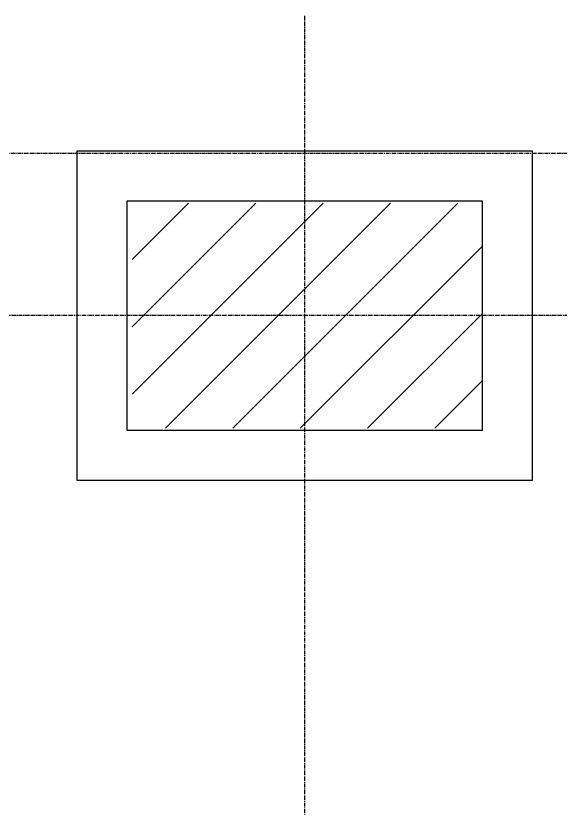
# Model space of a CAD drawing. Header units: millimetres. Extents: x -154198 to 210257, y -78304 to 147765.
# Drawn here: x 92725 to 93814, y 49040 to 50626 of the extents above; entities that cross this region are included whole.
import ezdxf

# ---------------------------------------------------------------- set-up
doc = ezdxf.new("R2010")
doc.units = ezdxf.units.MM
doc.header["$LTSCALE"] = 0.25
doc.linetypes.add('CENTER', pattern=[50.8, 31.75, -6.35, 6.35, -6.35])
for name, color, linetype in [('D-BMK', 2, 'CENTER'), ('D-STR-STR1', 4, 'Continuous'), ('D-STR-STR1-下部工', 1, 'Continuous')]:
    doc.layers.add(name, color=color, linetype=linetype)

msp = doc.modelspace()

# ---------------------------------------------------------------- hatches: boundary and pattern name
at = {"layer": 'D-STR-STR1-下部工'}
h = msp.add_hatch(dxfattribs=at)
h.set_pattern_fill('ANSI31', color=4, scale=30, style=0)
h.set_pattern_definition([(45, (-741.76, 7626.34), (-67.35192, 67.35192), [])])
h.paths.add_polyline_path([(93657.6, 49801.1), (93657.6, 50251.1), (92957.6, 50251.1), (92957.6, 49801.1)])

# ---------------------------------------------------------------- linework, layer by layer
at = {"layer": 'D-BMK'}
for p, q in [((93302.6, 50626.1), (93302.6, 48026.1)), ((91102.6, 50351.1), (103102.6, 50351.1))]:
    msp.add_line(p, q, dxfattribs=at)
at = {"layer": 'D-BMK', "linetype": 'CENTER'}
msp.add_line((93957.6, 50026.1), (92602.6, 50026.1), dxfattribs=at)
at = {"layer": 'D-STR-STR1', "color": 1, "linetype": 'Continuous'}
for points in [[(92847.6, 50356.1), (93757.6, 50356.1), (93757.6, 49696.1), (92847.6, 49696.1)], [(92947.6, 50256.1), (93657.6, 50256.1), (93657.6, 49796.1), (92947.6, 49796.1)]]:
    msp.add_lwpolyline(points, close=True, dxfattribs=at)

doc.saveas('drawing.dxf')
